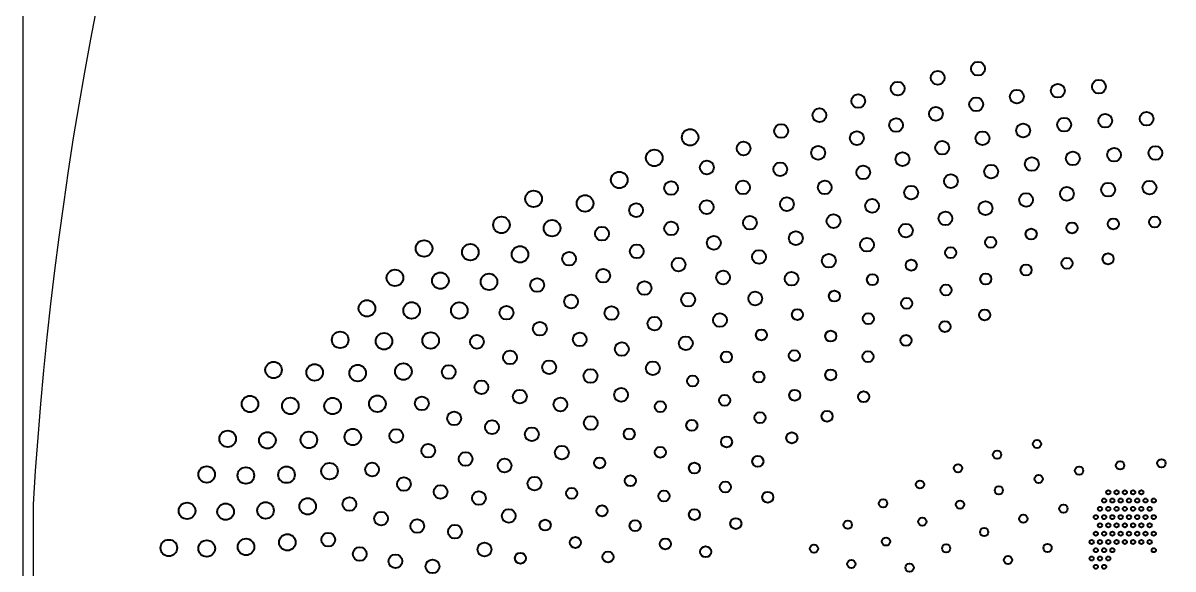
# Model space of a CAD drawing. Header units: metres. Extents: x 60.32 to 63.3, y 91.09 to 96.72.
# Drawn here: x 60.318 to 61.986, y 93.735 to 94.527 of the extents above; entities that cross this region are included whole.
import ezdxf

# ---------------------------------------------------------------- set-up
doc = ezdxf.new("R2010")
doc.units = ezdxf.units.M
doc.header["$MEASUREMENT"] = 0
doc.layers.add('ProfileEdges', color=7, linetype='Continuous', lineweight=40)

msp = doc.modelspace()

# ---------------------------------------------------------------- linework, layer by layer
at = {"layer": 'Defpoints'}
msp.add_lwpolyline([(60.3184, 91.0914), (63.3015, 91.0914), (63.3015, 96.7201), (60.3184, 96.7201)], close=True, dxfattribs=at)
msp.add_lwpolyline([(61.3671, 96.7086, 0.143221), (60.3331, 93.8286)], format="xyb", dxfattribs=at)
msp.add_lwpolyline([(60.3331, 93.83), (60.3331, 91.1086)], dxfattribs=at)
at = {"layer": 'ProfileEdges'}
for centre, radius in [((61.7034, 94.4607), 0.01), ((61.6449, 94.4475), 0.01), ((61.8788, 94.4346), 0.01), ((61.5869, 94.4318), 0.01), ((61.7597, 94.4202), 0.01), ((61.8191, 94.4287), 0.01), ((61.5297, 94.4137), 0.01), ((61.7008, 94.409), 0.01), ((61.4734, 94.3932), 0.01), ((61.6424, 94.3952), 0.01), ((61.888, 94.3852), 0.01), ((61.9479, 94.3881), 0.01), ((61.4179, 94.3703), 0.01), ((61.5846, 94.3789), 0.01), ((61.7689, 94.371), 0.01), ((61.8283, 94.3795), 0.01), ((61.2859, 94.3611), 0.012), ((61.5277, 94.36), 0.01), ((61.7099, 94.3598), 0.01), ((61.3635, 94.345), 0.01), ((61.4716, 94.3386), 0.01), ((61.6515, 94.346), 0.01), ((61.9007, 94.3359), 0.01), ((61.9606, 94.3384), 0.01), ((61.2339, 94.3313), 0.012), ((61.3102, 94.3174), 0.01), ((61.5939, 94.3294), 0.01), ((61.7815, 94.3224), 0.01), ((61.8409, 94.3306), 0.01), ((61.1831, 94.2993), 0.012), ((61.4166, 94.3148), 0.01), ((61.537, 94.3103), 0.01), ((61.7225, 94.3114), 0.01), ((61.2582, 94.2876), 0.01), ((61.3626, 94.2885), 0.01), ((61.4811, 94.2885), 0.01), ((61.6641, 94.2976), 0.01), ((61.8921, 94.2852), 0.01), ((61.952, 94.2882), 0.01), ((61.0589, 94.2719), 0.012), ((61.1336, 94.2653), 0.012), ((61.6065, 94.281), 0.01), ((61.7731, 94.2703), 0.01), ((61.8324, 94.2792), 0.01), ((61.2075, 94.2555), 0.01), ((61.3099, 94.2599), 0.01), ((61.4263, 94.2642), 0.01), ((61.5497, 94.2617), 0.01), ((61.7143, 94.2584), 0.01), ((61.0123, 94.2341), 0.012), ((61.3726, 94.2373), 0.01), ((61.4939, 94.2396), 0.01), ((61.6561, 94.2436), 0.01), ((61.8996, 94.2356), 0.008), ((61.9595, 94.2383), 0.008), ((61.0857, 94.2293), 0.012), ((61.1581, 94.2214), 0.01), ((61.2585, 94.229), 0.01), ((61.5988, 94.2259), 0.01), ((61.7805, 94.2208), 0.008), ((61.8398, 94.2298), 0.008), ((60.9001, 94.1999), 0.012), ((61.3202, 94.2081), 0.01), ((61.4392, 94.2149), 0.01), ((61.5424, 94.2054), 0.01), ((61.7217, 94.2088), 0.008), ((60.9672, 94.1945), 0.012), ((61.0392, 94.1914), 0.012), ((61.1103, 94.1851), 0.01), ((61.2085, 94.1958), 0.01), ((61.3858, 94.1877), 0.01), ((61.6637, 94.1938), 0.008), ((61.2692, 94.1765), 0.01), ((61.4871, 94.1821), 0.01), ((61.6065, 94.1757), 0.008), ((61.8324, 94.1784), 0.008), ((61.8921, 94.1849), 0.008), ((60.8578, 94.1573), 0.012), ((60.9238, 94.1532), 0.012), ((60.9943, 94.1515), 0.012), ((61.16, 94.1604), 0.01), ((61.3337, 94.1579), 0.01), ((61.4331, 94.1561), 0.01), ((61.5503, 94.1547), 0.008), ((61.7147, 94.1557), 0.008), ((61.7732, 94.1686), 0.008), ((61.0641, 94.1469), 0.01), ((61.2198, 94.1425), 0.01), ((61.6569, 94.1396), 0.008), ((61.1132, 94.123), 0.01), ((61.2831, 94.1257), 0.01), ((61.3804, 94.1274), 0.01), ((61.4952, 94.1308), 0.008), ((61.6, 94.1203), 0.008), ((60.8172, 94.1131), 0.012), ((60.882, 94.1101), 0.012), ((60.9512, 94.1099), 0.012), ((61.0196, 94.1067), 0.01), ((61.1719, 94.1063), 0.01), ((61.4415, 94.1041), 0.008), ((61.713, 94.1036), 0.008), ((61.068, 94.0835), 0.01), ((61.2341, 94.091), 0.01), ((61.3292, 94.0961), 0.01), ((61.5443, 94.0981), 0.008), ((61.6555, 94.0867), 0.008), ((60.7784, 94.0674), 0.012), ((60.842, 94.0654), 0.012), ((60.9097, 94.0665), 0.012), ((61.1258, 94.068), 0.01), ((61.3893, 94.0746), 0.008), ((61.4899, 94.0728), 0.008), ((60.9768, 94.0646), 0.01), ((61.1868, 94.0541), 0.01), ((61.2796, 94.0624), 0.01), ((61.599, 94.0665), 0.008), ((61.0247, 94.042), 0.01), ((61.3386, 94.0425), 0.008), ((61.437, 94.0446), 0.008), ((61.5438, 94.0431), 0.008), ((60.6818, 94.0237), 0.012), ((60.7414, 94.0202), 0.012), ((60.8038, 94.0192), 0.012), ((60.8701, 94.0214), 0.012), ((60.9358, 94.0208), 0.01), ((61.0815, 94.0276), 0.01), ((61.2318, 94.0262), 0.01), ((61.1414, 94.015), 0.01), ((61.2897, 94.0077), 0.008), ((61.3856, 94.0136), 0.008), ((61.4899, 94.0166), 0.008), ((60.9832, 93.9986), 0.01), ((61.039, 93.9851), 0.01), ((61.1858, 93.9876), 0.01), ((61.4377, 93.9871), 0.008), ((60.6476, 93.9744), 0.012), ((60.7062, 93.9716), 0.012), ((60.7674, 93.9714), 0.012), ((60.8324, 93.9747), 0.012), ((60.8968, 93.9752), 0.01), ((61.0978, 93.9737), 0.01), ((61.2427, 93.9705), 0.008), ((61.3361, 93.9798), 0.008), ((61.5375, 93.9848), 0.008), ((60.9437, 93.9535), 0.01), ((61.3872, 93.9546), 0.008), ((61.4846, 93.9566), 0.008), ((60.9986, 93.9408), 0.01), ((61.1418, 93.9468), 0.01), ((61.2884, 93.9434), 0.008), ((60.6153, 93.9239), 0.012), ((60.6729, 93.9217), 0.012), ((60.733, 93.9223), 0.012), ((60.7967, 93.9265), 0.012), ((60.8597, 93.9281), 0.01), ((61.0563, 93.9304), 0.01), ((61.1976, 93.9309), 0.008), ((61.3387, 93.9194), 0.008), ((61.4334, 93.9253), 0.008), ((60.9062, 93.9066), 0.01), ((61.0999, 93.9039), 0.01), ((61.2427, 93.9044), 0.008), ((61.789, 93.9164), 0.006), ((60.9603, 93.8946), 0.01), ((61.0169, 93.8851), 0.01), ((61.1547, 93.889), 0.008), ((61.3841, 93.8911), 0.008), ((61.7311, 93.9008), 0.006), ((61.9694, 93.8885), 0.006), ((60.5848, 93.8722), 0.012), ((60.6416, 93.8706), 0.012), ((60.7006, 93.8718), 0.012), ((60.763, 93.8769), 0.012), ((60.8247, 93.8793), 0.01), ((61.2922, 93.8814), 0.008), ((61.6744, 93.8812), 0.006), ((61.85, 93.8776), 0.006), ((61.9095, 93.8853), 0.006), ((60.8709, 93.8582), 0.01), ((61.0602, 93.8589), 0.01), ((61.1993, 93.863), 0.008), ((61.337, 93.8539), 0.008), ((61.6192, 93.8576), 0.006), ((61.7913, 93.8656), 0.006), ((60.9241, 93.8468), 0.01), ((60.9797, 93.838), 0.01), ((61.114, 93.8449), 0.008), ((61.248, 93.8409), 0.008), ((61.3985, 93.8392), 0.008), ((61.7336, 93.8492), 0.006), ((61.8923, 93.8463), 0.003), ((61.9043, 93.8463), 0.003), ((61.9163, 93.8463), 0.003), ((61.9283, 93.8463), 0.003), ((61.9403, 93.8463), 0.003), ((60.5564, 93.8194), 0.012), ((60.6122, 93.8182), 0.012), ((60.6702, 93.82), 0.012), ((60.7313, 93.8259), 0.012), ((60.7918, 93.8292), 0.01), ((61.1582, 93.8194), 0.008), ((61.5658, 93.8302), 0.006), ((61.6773, 93.8285), 0.006), ((61.8273, 93.8225), 0.006), ((61.8863, 93.8343), 0.003), ((61.8983, 93.8343), 0.003), ((61.9103, 93.8343), 0.003), ((61.9223, 93.8343), 0.003), ((61.9343, 93.8343), 0.003), ((61.9463, 93.8343), 0.003), ((61.9583, 93.8343), 0.003), ((60.8377, 93.8082), 0.01), ((61.0228, 93.812), 0.01), ((61.2922, 93.814), 0.008), ((61.7691, 93.8079), 0.006), ((61.8743, 93.8103), 0.003), ((61.8803, 93.8223), 0.003), ((61.8863, 93.8103), 0.003), ((61.8923, 93.8223), 0.003), ((61.8983, 93.8103), 0.003), ((61.9043, 93.8223), 0.003), ((61.9103, 93.8103), 0.003), ((61.9163, 93.8223), 0.003), ((61.9223, 93.8103), 0.003), ((61.9283, 93.8223), 0.003), ((61.9343, 93.8103), 0.003), ((61.9403, 93.8223), 0.003), ((61.9463, 93.8103), 0.003), ((61.9523, 93.8223), 0.003), ((61.9583, 93.8103), 0.003), ((60.8902, 93.7973), 0.01), ((60.9448, 93.7892), 0.01), ((61.0757, 93.7987), 0.008), ((61.2062, 93.7979), 0.008), ((61.3522, 93.801), 0.008), ((61.5145, 93.7992), 0.006), ((61.6226, 93.8037), 0.006), ((61.7123, 93.7886), 0.006), ((61.8803, 93.7983), 0.003), ((61.8923, 93.7983), 0.003), ((61.9043, 93.7983), 0.003), ((61.9163, 93.7983), 0.003), ((61.9283, 93.7983), 0.003), ((61.9403, 93.7983), 0.003), ((61.9523, 93.7983), 0.003), ((60.5299, 93.7656), 0.012), ((60.5849, 93.7648), 0.012), ((60.6419, 93.7671), 0.012), ((60.7018, 93.7737), 0.012), ((60.7611, 93.7776), 0.01), ((61.1195, 93.7735), 0.008), ((61.2499, 93.7715), 0.008), ((61.57, 93.7749), 0.006), ((61.8683, 93.7743), 0.003), ((61.8743, 93.7863), 0.003), ((61.8803, 93.7743), 0.003), ((61.8863, 93.7863), 0.003), ((61.8923, 93.7743), 0.003), ((61.8983, 93.7863), 0.003), ((61.9043, 93.7743), 0.003), ((61.9103, 93.7863), 0.003), ((61.9163, 93.7743), 0.003), ((61.9223, 93.7863), 0.003), ((61.9283, 93.7743), 0.003), ((61.9343, 93.7863), 0.003), ((61.9403, 93.7743), 0.003), ((61.9463, 93.7863), 0.003), ((61.9523, 93.7743), 0.003), ((61.9583, 93.7863), 0.003), ((60.8068, 93.7568), 0.01), ((60.9877, 93.7633), 0.01), ((61.1669, 93.7526), 0.008), ((61.3084, 93.76), 0.008), ((61.4655, 93.7646), 0.006), ((61.6572, 93.765), 0.006), ((61.8042, 93.7657), 0.006), ((61.8743, 93.7623), 0.003), ((61.8863, 93.7623), 0.003), ((61.8983, 93.7623), 0.003), ((61.9583, 93.7623), 0.003), ((60.8585, 93.7463), 0.01), ((60.9123, 93.7388), 0.01), ((61.0398, 93.7507), 0.008), ((61.5197, 93.7423), 0.006), ((61.7469, 93.7481), 0.006), ((61.8683, 93.7503), 0.003), ((61.8803, 93.7503), 0.003), ((61.8923, 93.7503), 0.003), ((61.6041, 93.737), 0.006), ((61.8743, 93.7383), 0.003), ((61.8863, 93.7383), 0.003)]:
    msp.add_circle(centre, radius, dxfattribs=at)

doc.saveas('drawing.dxf')
